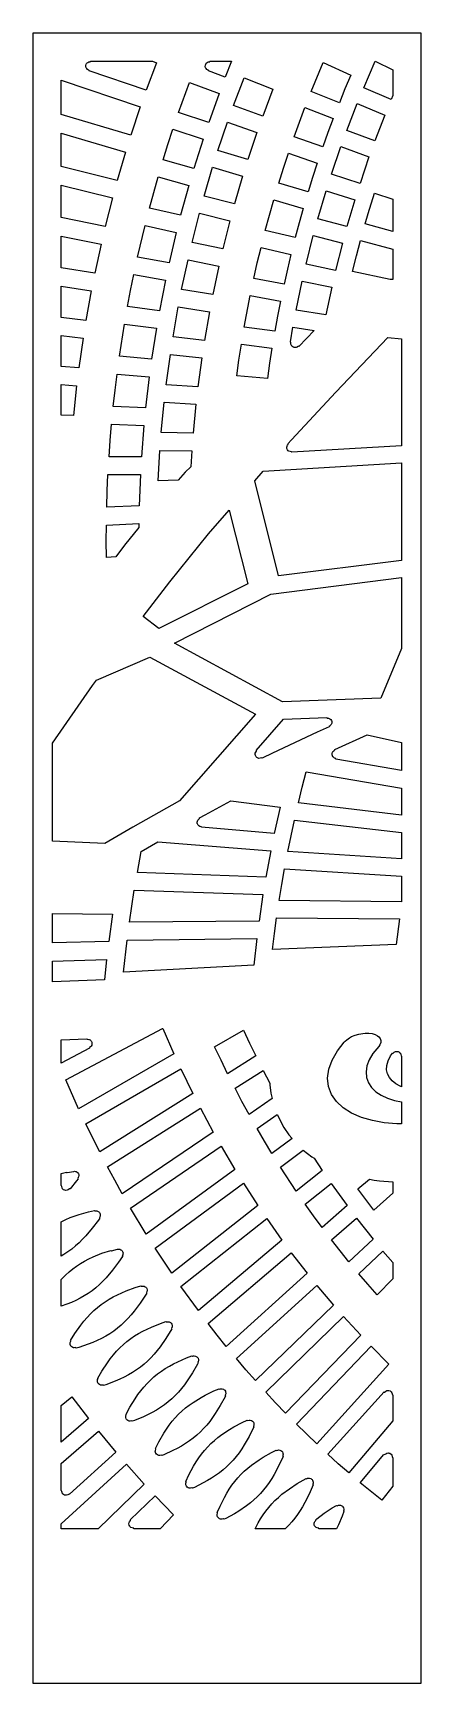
# Model space of a CAD drawing. Extents: x 0 to 400, y 0 to 1700.
import ezdxf

# ---------------------------------------------------------------- set-up
doc = ezdxf.new("R2010")
doc.units = 0
doc.layers.add('CUT', color=1, linetype='CONTINUOUS')
doc.layers.add('OUTLINE', color=7, linetype='CONTINUOUS')

msp = doc.modelspace()

# ---------------------------------------------------------------- linework, layer by layer
at = {"layer": 'CUT'}
for points in [[(55.21, 1668.49), (55.76, 1669.14), (56.42, 1669.68), (57.58, 1670.21), (59.09, 1670.45), (59.28, 1670.59), (59.44, 1671), (123.07, 1671), (127.19, 1669.41), (116.64, 1641.02), (57.79, 1661.08), (57.83, 1661.29), (57.65, 1661.7), (56.29, 1662.42), (55.36, 1663.3), (54.91, 1664.02), (54.6, 1664.82), (54.46, 1665.66), (54.47, 1666.51), (54.8, 1667.74)], [(179.55, 1669.64), (180.72, 1670.21), (182.26, 1670.45), (182.45, 1670.59), (182.61, 1671), (204.79, 1671), (198.23, 1654.46), (180.79, 1661.11), (180.79, 1661.56), (180.66, 1661.75), (179.31, 1662.53), (178.41, 1663.48), (177.98, 1664.23), (177.64, 1665.5), (177.68, 1666.8), (178.11, 1668.04), (178.58, 1668.76)], [(315.8, 1628.22), (286.78, 1639.88), (299.14, 1669.59), (327.54, 1656.6), (321.59, 1642.47)], [(340.98, 1643.66), (352.9, 1670.96), (371, 1662.15), (371, 1635.72), (369.22, 1631.49)], [(110.58, 1623.77), (101, 1594.87), (29, 1616.1), (29, 1651.31)], [(181.13, 1607.86), (150.12, 1618.09), (161.35, 1649.17), (191.83, 1637.65)], [(247.21, 1641.98), (236.82, 1614.45), (206.6, 1625.19), (217.53, 1653.97)], [(309.41, 1611.81), (304.01, 1597.34), (298.79, 1582.78), (269.13, 1593), (280.32, 1623.4)], [(352.33, 1588.73), (323.45, 1599.51), (334.31, 1627.48), (362.61, 1615.38)], [(165.73, 1560.39), (134.2, 1569.22), (139.14, 1585.09), (144.27, 1600.87), (175.34, 1590.72)], [(221.43, 1569.52), (190.66, 1578.9), (200.54, 1608.25), (230.82, 1597.59)], [(86.95, 1547.99), (29, 1562.46), (29, 1596.74), (95.53, 1577.34)], [(337.11, 1545.06), (307.65, 1554.4), (317.41, 1582.97), (346.35, 1572.26)], [(293.04, 1566.02), (288.21, 1551.26), (283.57, 1536.41), (253.36, 1545.16), (258.25, 1560.71), (263.33, 1576.17)], [(152.11, 1512.15), (120.09, 1519.56), (124.44, 1535.67), (128.99, 1551.71), (160.58, 1542.96)], [(207.68, 1523.83), (176.43, 1531.82), (185.22, 1561.66), (216.04, 1552.36)], [(74.51, 1500.47), (29, 1509.82), (29, 1543.29), (82.08, 1530.21)], [(323.63, 1500.57), (293.66, 1508.44), (302.28, 1537.53), (331.79, 1528.26)], [(345.47, 1513.88), (351.97, 1534.92), (371, 1528.66), (371, 1495.52), (342.37, 1503.29)], [(195.64, 1477.48), (163.95, 1484.05), (171.63, 1514.31), (202.94, 1506.41)], [(243.77, 1512.29), (248.23, 1528.02), (278.5, 1519.34), (274.26, 1504.32), (270.22, 1489.23), (239.51, 1496.48)], [(140.29, 1463.25), (107.86, 1469.2), (115.54, 1501.78), (147.61, 1494.47)], [(29, 1458.03), (29, 1490.82), (70.27, 1482.47), (63.74, 1452.4)], [(235.08, 1479.06), (265.83, 1471.9), (262.2, 1456.66), (258.77, 1441.37), (227.63, 1447.07), (231.25, 1463.1)], [(311.92, 1455.39), (281.51, 1461.76), (288.95, 1491.29), (318.98, 1483.5)], [(333.42, 1470.26), (337.63, 1486.31), (371, 1477.36), (371, 1445.92), (368.21, 1445.9), (329.44, 1454.13)], [(185.32, 1430.57), (153.26, 1435.69), (159.8, 1466.31), (191.54, 1459.83)], [(136.46, 1445.36), (130.32, 1413.82), (97.55, 1418.29), (100.66, 1434.78), (103.98, 1451.22)], [(29, 1439.16), (60.13, 1434.22), (54.65, 1403.88), (29, 1406.93)], [(217.79, 1397.09), (223.92, 1429.44), (255.09, 1423.82), (252.08, 1408.41), (249.28, 1392.95)], [(302.04, 1409.63), (271.24, 1414.47), (277.5, 1444.37), (307.96, 1438.08)], [(176.77, 1383.2), (144.4, 1386.86), (149.79, 1417.77), (181.88, 1412.74)], [(89.17, 1366.93), (94.35, 1400.13), (127.17, 1395.76), (122.24, 1363.96)], [(265.96, 1379.25), (265.84, 1380.11), (265.89, 1381.23), (265.61, 1381.59), (265.4, 1381.66), (267.94, 1396.89), (289.73, 1393.53), (274.19, 1377.15), (273.77, 1377.32), (273.55, 1377.28), (272.41, 1376.43), (271.21, 1375.96), (269.93, 1375.86), (269.09, 1376.01), (267.9, 1376.52), (266.92, 1377.35), (266.42, 1378.06)], [(29, 1388.18), (51.68, 1385.55), (47.29, 1355.01), (29, 1356.41)], [(246.32, 1375.24), (243.94, 1359.69), (241.77, 1344.11), (210, 1346.66), (212.29, 1362.99), (214.8, 1379.28)], [(262.53, 1275.54), (262.93, 1276.1), (262.96, 1276.33), (262.76, 1276.73), (266.38, 1280.76), (312.1, 1330.04), (365.74, 1386.15), (380, 1385.04), (380, 1274.5), (266.97, 1267.98), (266.92, 1268.2), (266.59, 1268.51), (265.04, 1268.66), (263.84, 1269.15), (263.15, 1269.66), (262.32, 1270.66), (261.82, 1271.84), (261.68, 1273.13), (261.93, 1274.4)], [(141.61, 1368.79), (174, 1365.23), (170.01, 1335.49), (137.4, 1337.67)], [(116.06, 1313.79), (82.78, 1315.25), (84.63, 1331.96), (86.68, 1348.64), (119.77, 1345.77)], [(29, 1306.32), (29, 1337.75), (44.97, 1336.58), (41.66, 1305.88)], [(167.93, 1317.42), (165.06, 1287.55), (132.29, 1288.24), (135.3, 1319.49)], [(78.39, 1263.37), (79.59, 1280.13), (80.99, 1296.88), (114.29, 1295.52), (111.81, 1263.43)], [(163.67, 1269.42), (162.65, 1253.15), (156.81, 1247.6), (149.56, 1239.19), (129.07, 1238.68), (130.88, 1270.01)], [(109.5, 1213.01), (76.01, 1211.42), (76.55, 1228.19), (77.31, 1244.96), (110.74, 1245.13)], [(228.54, 1238.62), (237.31, 1248.39), (380, 1257.06), (380, 1156.44), (253.06, 1140.84)], [(221.38, 1132.61), (129.75, 1086.39), (113.75, 1098.78), (141.07, 1134.57), (181.06, 1183.84), (202.26, 1208.42)], [(75.54, 1176.27), (75.65, 1193.02), (109.14, 1194.71), (109.1, 1190.39), (94.49, 1172.39), (85.33, 1160.44), (75.65, 1159.54)], [(380, 1138.95), (380, 1065.94), (358.56, 1014.63), (257.17, 1010.87), (145.8, 1071.47), (245.1, 1121.95)], [(20, 867.39), (20, 968.45), (61.43, 1027.7), (65.51, 1033.31), (120.4, 1057.05), (229.23, 998.35), (150.95, 908.83), (102.83, 881.75), (73.93, 864.78)], [(229.19, 958.01), (229.65, 959.21), (230.27, 960.14), (230.3, 960.37), (230.09, 960.77), (258.08, 992.96), (302.92, 994.76), (303.08, 994.37), (303.27, 994.24), (304.75, 994.05), (305.94, 993.54), (306.93, 992.7), (307.64, 991.62), (307.93, 990.8), (308.04, 989.95), (307.98, 989.08), (307.76, 988.24), (307.38, 987.47), (306.85, 986.78), (306.2, 986.21), (305.3, 985.64), (305.19, 985.44), (305.21, 985.01), (293.09, 979.54), (246.86, 958.06), (236.21, 952.81), (236.09, 952.99), (235.66, 953.15), (234.19, 952.69), (232.9, 952.67), (232.06, 952.86), (230.91, 953.45), (229.98, 954.35), (229.35, 955.48), (229.08, 956.73)], [(309.16, 959.6), (310.06, 960.5), (310.93, 961.06), (311.07, 961.49), (311.01, 961.69), (344.5, 977.01), (380, 968.95), (380, 940.15), (312.36, 951.93), (312.36, 952.14), (312.12, 952.52), (310.7, 953.02), (309.65, 953.75), (309.09, 954.39), (308.66, 955.14), (308.31, 956.37), (308.32, 957.65), (308.71, 958.87)], [(277.6, 922.84), (281.76, 938.81), (380, 922.02), (380, 894.14), (273.65, 906.82)], [(169.98, 889.01), (170.81, 889.99), (171.71, 890.65), (171.8, 890.86), (171.74, 891.29), (177.61, 894.63), (204.02, 908.82), (254.82, 902.31), (248.79, 875.35), (173.83, 881.62), (173.7, 882.04), (173.53, 882.19), (172.07, 882.56), (170.96, 883.2), (170.34, 883.8), (169.86, 884.5), (169.5, 885.29), (169.4, 885.7), (169.3, 886.98), (169.45, 887.83)], [(380, 849.08), (262.72, 856.76), (266.01, 872.91), (269.52, 889.03), (380, 876.21)], [(111.58, 856.68), (128.66, 866.8), (245.12, 857.41), (240.07, 830.28), (107.58, 835.17)], [(256.47, 822.61), (259.32, 838.83), (380, 831.31), (380, 804.77), (253.84, 806.37)], [(99.39, 783.77), (104.42, 816.73), (237.05, 812.25), (232.99, 785.02)], [(81.93, 792.2), (78.08, 764), (20, 762.46), (20, 792.91)], [(249.01, 772.08), (251.18, 788.36), (377.78, 787.16), (374.52, 760.83), (247.06, 755.8)], [(227.57, 739.66), (93.14, 732.26), (96.92, 765.28), (230.63, 766.94)], [(20, 722.49), (20, 743.78), (75.85, 745.44), (73.66, 724.56)], [(60.53, 657.19), (59.87, 656.05), (59.24, 655.43), (58.35, 654.81), (58.24, 654.6), (58.29, 654.16), (29, 638.69), (29, 662.79), (55.67, 663.82), (55.84, 663.42), (56.03, 663.29), (57.59, 663.09), (58.02, 662.96), (58.8, 662.57), (59.48, 662.03), (60.06, 661.36), (60.3, 661), (60.65, 660.18), (60.83, 659.33), (60.78, 658.02)], [(145.3, 648.36), (47.04, 591.73), (33.76, 621.39), (133.5, 674.39), (133.88, 674.41)], [(216.99, 672.73), (223.31, 659.32), (229.78, 646.05), (200.64, 627.75), (193.85, 641.58), (187.23, 655.55)], [(352.73, 668.15), (355.22, 666.88), (356.52, 665.83), (357.9, 664.02), (358.54, 661.98), (358.41, 659.78), (357.52, 657.51), (356.35, 655.79), (350.48, 648.64), (346.66, 642.22), (344.28, 635.89), (343.36, 629.76), (343.86, 623.93), (345.75, 618.51), (348.94, 613.59), (353.35, 609.25), (358.85, 605.54), (365.31, 602.52), (372.58, 600.22), (380, 598.76), (380, 576.16), (375.15, 576.14), (362.12, 577.2), (349.83, 579.4), (338.54, 582.73), (328.48, 587.17), (319.88, 592.65), (312.95, 599.11), (307.87, 606.43), (304.77, 614.51), (303.76, 623.21), (304.91, 632.36), (308.25, 641.8), (313.74, 651.36), (320.65, 660.09), (321.81, 661.36), (323.41, 662.79), (326.3, 664.76), (328.5, 665.93), (332.09, 667.43), (335.94, 668.56), (339.87, 669.28), (342.48, 669.51), (346.24, 669.5), (349.7, 669.04)], [(377.14, 650.25), (377.84, 649.76), (378.68, 648.81), (379.22, 647.65), (379.45, 646.15), (379.59, 645.96), (380, 645.8), (380, 614.37), (378.52, 614.9), (374.02, 617.31), (370.27, 620.25), (367.38, 623.68), (365.45, 627.55), (364.55, 631.8), (364.75, 636.36), (366.08, 641.14), (368.56, 646.06), (370.67, 648.95), (371.09, 648.83), (371.3, 648.9), (372.33, 649.9), (373.06, 650.35), (373.84, 650.65), (375.11, 650.8), (376.36, 650.58)], [(164.87, 607.36), (68.78, 547.18), (61.54, 561.51), (54.47, 575.99), (152.49, 632.81)], [(222.74, 585.85), (215.44, 599.21), (208.29, 612.73), (237.35, 631.08), (244.17, 618.09), (244.16, 616.3), (245.17, 607.61), (246.51, 602.12)], [(76.76, 531.93), (172.59, 592.26), (185.85, 567.58), (92.07, 504.04), (84.33, 517.9)], [(258.58, 572.22), (263.66, 564.89), (267.15, 560.87), (246.37, 545.43), (238.58, 558.31), (230.94, 571.35), (251.61, 585.57)], [(116.83, 462.35), (100.57, 489.28), (194.08, 552.97), (208.18, 529.11)], [(255.1, 531.48), (278.65, 549.06), (287.61, 542.07), (289.97, 540.57), (298.23, 528.09), (271.47, 506.58)], [(29.62, 511.48), (29.55, 512.15), (29.41, 512.34), (29, 512.5), (29, 525.05), (34.43, 526.31), (34.67, 525.94), (35.12, 525.85), (41.99, 527.14), (42.84, 527.22), (43.69, 527.13), (44.5, 526.89), (45.59, 526.23), (46.19, 525.64), (46.86, 524.55), (47.11, 523.74), (47.21, 522.91), (47.05, 521.64), (46.74, 520.86), (46.23, 519.95), (46.22, 519.72), (46.44, 519.35), (45.03, 517.5), (38.17, 509.08), (37.76, 509.23), (37.53, 509.18), (36.36, 508.19), (35.2, 507.67), (33.93, 507.5), (32.67, 507.71), (31.52, 508.27), (30.58, 509.13), (29.92, 510.24)], [(231.79, 492), (143.01, 422.2), (125.84, 448.13), (216.9, 515.01)], [(289.26, 481.2), (280.7, 493.2), (307.37, 514.74), (315.54, 503.2), (323.84, 491.82), (297.96, 469.36)], [(371, 516.31), (371, 504.81), (351.33, 487.09), (334.91, 508.99), (346.82, 518.98), (351.54, 518.14), (357.26, 517.39)], [(69.29, 483.18), (69.42, 481.92), (69.3, 481.08), (69.02, 480.28), (68.54, 479.37), (68.54, 479.14), (68.78, 478.77), (67.51, 476.99), (61.17, 468.67), (54.54, 460.82), (51.08, 457.12), (47.51, 453.6), (43.82, 450.27), (40.01, 447.15), (36.05, 444.24), (31.96, 441.55), (29, 439.82), (29, 475.25), (33.7, 477.53), (38.2, 479.44), (47.5, 482.73), (57.1, 485.43), (63.33, 486.85), (63.42, 486.65), (63.79, 486.39), (64.89, 486.5), (65.73, 486.44), (66.56, 486.23), (67.31, 485.85), (67.99, 485.34), (68.56, 484.72), (69, 483.98)], [(170.52, 383.64), (152.49, 408.53), (240.99, 478.43), (256.63, 456.31)], [(333.46, 479.05), (350.73, 457.18), (325.76, 433.83), (307.66, 456.57)], [(90.59, 446.46), (91.28, 445.97), (91.88, 445.35), (92.34, 444.63), (92.65, 443.83), (92.8, 443), (92.79, 442.15), (92.62, 441.31), (92.05, 440.04), (92.15, 439.6), (92.3, 439.46), (88.27, 433.51), (82.08, 425.23), (75.53, 417.5), (72.09, 413.88), (68.52, 410.45), (64.81, 407.21), (60.97, 404.18), (56.97, 401.37), (52.84, 398.76), (48.56, 396.37), (44.14, 394.18), (39.58, 392.18), (34.9, 390.36), (29, 388.37), (29, 415.56), (33.48, 420.16), (37.17, 423.52), (40.98, 426.66), (44.92, 429.58), (49, 432.27), (53.2, 434.75), (57.52, 437.01), (61.95, 439.08), (71.12, 442.69), (80.17, 445.59), (80.44, 445.24), (80.89, 445.18), (87.28, 446.88), (88.13, 447.02), (89.4, 446.91)], [(282.64, 422.09), (199.3, 346.73), (189.81, 358.54), (180.45, 370.54), (266.27, 443.28)], [(360.79, 445.02), (371, 433.09), (371, 416.36), (354.78, 400.05), (345.28, 410.76), (335.91, 421.66)], [(116.32, 407.71), (116.87, 407.06), (117.29, 406.31), (117.62, 405.08), (117.64, 404.22), (117.49, 403.38), (116.94, 402.06), (116.95, 401.83), (117.21, 401.48), (110.49, 391.33), (104.42, 383.15), (101.22, 379.27), (97.91, 375.57), (94.46, 372.03), (90.87, 368.69), (87.13, 365.55), (83.25, 362.62), (79.2, 359.88), (75.01, 357.35), (70.68, 355.01), (66.2, 352.86), (61.59, 350.89), (56.87, 349.07), (47.11, 345.83), (44.54, 345.12), (44.27, 345.47), (44.05, 345.55), (42.52, 345.38), (41.65, 345.49), (41.23, 345.62), (40.05, 346.23), (39.12, 347.16), (38.66, 347.91), (38.5, 348.32), (38.25, 349.61), (38.3, 350.48), (38.4, 350.91), (39.01, 352.36), (39, 352.59), (38.74, 352.95), (43.23, 360.08), (49.28, 368.68), (52.47, 372.73), (55.77, 376.6), (59.2, 380.28), (62.76, 383.74), (66.46, 387), (70.3, 390.03), (74.27, 392.85), (78.38, 395.46), (82.61, 397.87), (86.97, 400.08), (91.43, 402.12), (95.99, 404.01), (105.36, 407.38), (111.22, 409.17), (111.49, 408.82), (111.71, 408.75), (113.23, 408.96), (114.49, 408.78), (115.65, 408.25)], [(209.66, 334.21), (292.7, 409.62), (309.75, 389.38), (229.27, 311.51), (219.4, 322.77)], [(250.13, 288.72), (240.02, 299.6), (320.2, 377.49), (337.89, 358.22), (260.35, 278.03)], [(140.25, 372.11), (141.06, 371.82), (141.79, 371.38), (142.43, 370.8), (143.14, 369.74), (143.43, 368.93), (143.56, 367.66), (143.44, 366.81), (142.9, 365.41), (142.93, 365.18), (143.2, 364.84), (136.95, 354.77), (131.15, 346.45), (128.1, 342.5), (124.91, 338.7), (121.59, 335.08), (118.12, 331.65), (114.49, 328.4), (110.71, 325.35), (106.77, 322.49), (102.68, 319.82), (98.43, 317.35), (94.04, 315.05), (89.51, 312.92), (84.85, 310.95), (75.23, 307.37), (72.82, 306.6), (72.55, 306.94), (72.34, 307.01), (70.84, 306.8), (69.58, 306.96), (68.42, 307.47), (67.46, 308.3), (67.19, 308.62), (66.77, 309.36), (66.48, 310.15), (66.41, 310.57), (66.4, 311.84), (66.61, 312.66), (67.05, 313.67), (66.92, 314.11), (66.75, 314.24), (70.9, 321.3), (76.65, 330.02), (79.69, 334.15), (82.86, 338.1), (86.15, 341.86), (89.59, 345.42), (93.18, 348.78), (96.9, 351.93), (100.77, 354.87), (104.79, 357.61), (108.93, 360.15), (113.2, 362.51), (117.59, 364.7), (122.07, 366.73), (131.3, 370.43), (137.03, 372.4), (137.3, 372.07), (137.52, 372), (138.98, 372.25)], [(271.48, 266.73), (348.71, 346.92), (366.99, 328.65), (292.47, 246.32)], [(168.36, 336.42), (169.06, 335.92), (169.66, 335.31), (170.13, 334.59), (170.54, 333.38), (170.58, 332.1), (170.41, 331.26), (170.05, 330.33), (170.19, 329.9), (170.37, 329.77), (169.68, 328.51), (164.51, 319.67), (159, 311.23), (156.08, 307.21), (153.03, 303.34), (149.84, 299.64), (146.49, 296.11), (142.98, 292.76), (139.31, 289.6), (135.48, 286.63), (131.48, 283.84), (127.33, 281.23), (123.02, 278.79), (118.58, 276.51), (114.01, 274.38), (104.53, 270.48), (102.28, 269.68), (101.98, 270.02), (101.76, 270.08), (100.28, 269.8), (99.02, 269.91), (97.84, 270.39), (96.85, 271.18), (96.56, 271.5), (96.12, 272.22), (95.72, 273.42), (95.68, 274.69), (95.85, 275.52), (96.2, 276.43), (96.06, 276.86), (95.89, 276.99), (99.76, 284.06), (105.2, 292.89), (108.1, 297.09), (111.13, 301.12), (114.29, 304.96), (117.6, 308.61), (121.07, 312.07), (124.68, 315.32), (128.44, 318.37), (132.35, 321.23), (136.4, 323.9), (140.58, 326.4), (144.88, 328.73), (149.29, 330.92), (158.38, 334.93), (163.86, 337.04), (163.97, 336.85), (164.38, 336.65), (165.46, 336.92), (166.31, 336.98), (167.58, 336.76)], [(29, 285.89), (39.95, 294.77), (57.18, 272.39), (29, 248.23)], [(196.32, 302.69), (197.05, 302.22), (197.66, 301.62), (198.34, 300.53), (198.6, 299.71), (198.7, 298.86), (198.63, 298.01), (198.18, 296.58), (198.22, 296.35), (198.51, 296.03), (197.99, 295.01), (193.12, 286.08), (187.91, 277.54), (185.13, 273.45), (182.21, 269.51), (179.14, 265.73), (175.92, 262.12), (172.53, 258.68), (168.98, 255.42), (165.25, 252.34), (161.36, 249.43), (157.31, 246.69), (153.1, 244.12), (148.74, 241.7), (144.25, 239.42), (134.94, 235.21), (132.82, 234.37), (132.71, 234.56), (132.3, 234.75), (130.84, 234.43), (129.57, 234.5), (128.37, 234.94), (127.35, 235.7), (126.59, 236.72), (126.4, 237.09), (126.16, 237.91), (126.06, 238.76), (126.13, 239.6), (126.6, 241.07), (126.44, 241.49), (126.27, 241.61), (129.74, 248.42), (134.88, 257.35), (137.63, 261.6), (140.51, 265.7), (143.54, 269.61), (146.72, 273.35), (150.06, 276.89), (153.56, 280.24), (157.21, 283.4), (161.02, 286.37), (164.97, 289.17), (173.27, 294.26), (177.59, 296.59), (186.52, 300.91), (191.8, 303.15), (191.92, 302.96), (192.33, 302.78), (193.4, 303.08), (194.26, 303.18), (195.11, 303.1)], [(370.32, 297.85), (370.45, 296.76), (370.59, 296.57), (371, 296.41), (371, 270.04), (325.54, 216.42), (314.69, 225.94), (303.93, 235.65), (361.89, 299.92), (362.07, 299.8), (362.52, 299.81), (363.7, 300.77), (364.87, 301.26), (366.13, 301.41), (366.97, 301.3), (368.15, 300.85), (369.16, 300.07), (369.9, 299.05)], [(29.62, 197.37), (29.55, 198.04), (29.41, 198.23), (29, 198.39), (29, 226.08), (67.62, 259.34), (85.47, 237.84), (37.8, 194.49), (37.63, 194.63), (37.18, 194.66), (35.91, 193.83), (34.71, 193.44), (33.86, 193.39), (32.62, 193.61), (31.48, 194.18), (30.56, 195.05), (29.93, 196.14)], [(226.33, 269.75), (226.92, 269.11), (227.15, 268.75), (227.65, 267.57), (227.77, 266.71), (227.74, 265.86), (227.31, 264.37), (227.48, 263.95), (227.66, 263.83), (222.72, 254.03), (217.8, 245.39), (215.16, 241.26), (212.38, 237.26), (209.44, 233.41), (206.35, 229.72), (203.08, 226.19), (199.65, 222.84), (196.04, 219.65), (192.25, 216.64), (188.3, 213.78), (184.19, 211.08), (179.92, 208.52), (175.52, 206.1), (166.38, 201.58), (164.43, 200.73), (164.12, 201.04), (163.89, 201.09), (162.41, 200.71), (161.14, 200.73), (159.92, 201.13), (158.87, 201.86), (158.08, 202.85), (157.6, 204.04), (157.48, 204.88), (157.53, 205.73), (157.9, 207.05), (157.86, 207.28), (157.55, 207.61), (160.77, 214.42), (165.6, 223.42), (168.21, 227.73), (170.95, 231.88), (173.84, 235.86), (176.89, 239.66), (180.1, 243.29), (183.48, 246.73), (187.02, 249.99), (190.72, 253.08), (194.56, 255.99), (202.67, 261.34), (206.9, 263.8), (215.66, 268.41), (220.73, 270.77), (221.05, 270.46), (221.28, 270.42), (222.76, 270.85), (224.04, 270.84), (225.27, 270.46)], [(256.6, 238.79), (257.13, 238.12), (257.66, 236.94), (257.82, 235.66), (257.71, 234.8), (257.45, 233.82), (257.5, 233.6), (257.81, 233.3), (253.24, 223.55), (248.61, 214.84), (246.11, 210.65), (243.47, 206.6), (240.67, 202.69), (237.7, 198.93), (234.57, 195.33), (231.25, 191.89), (227.75, 188.61), (224.08, 185.48), (220.23, 182.51), (212.06, 177.01), (207.75, 174.44), (198.79, 169.64), (196.93, 168.75), (196.61, 169.05), (196.38, 169.09), (194.99, 168.68), (194.13, 168.63), (193.29, 168.75), (192.1, 169.22), (191.09, 170.02), (190.37, 171.06), (189.96, 172.28), (189.94, 173.56), (190.32, 175.04), (190.14, 175.46), (189.95, 175.58), (192.79, 182.08), (197.31, 191.15), (199.77, 195.49), (202.37, 199.69), (205.12, 203.73), (208.04, 207.6), (211.12, 211.3), (214.38, 214.83), (217.8, 218.19), (221.38, 221.37), (225.12, 224.39), (233.03, 229.98), (237.17, 232.58), (245.75, 237.46), (250.67, 239.96), (250.79, 239.79), (251.22, 239.63), (252.23, 239.98), (253.09, 240.14), (254.37, 240.04), (255.58, 239.59)], [(96.28, 225.32), (114.74, 204.74), (67.28, 159), (29, 159), (29, 163.87)], [(370.32, 233.43), (370.45, 232.33), (370.59, 232.14), (371, 231.98), (371, 202.84), (359.5, 188.35), (337.33, 206.39), (361.8, 235.36), (361.99, 235.25), (362.44, 235.27), (363.6, 236.27), (364.77, 236.8), (366.04, 236.98), (366.89, 236.89), (367.7, 236.64), (368.09, 236.44), (369.13, 235.68), (369.89, 234.64)], [(285.15, 211.01), (286.37, 210.59), (287.09, 210.13), (287.71, 209.53), (288.21, 208.82), (288.55, 208.03), (288.76, 206.76), (288.69, 205.89), (288.41, 204.82), (288.47, 204.59), (288.79, 204.29), (284.62, 194.66), (280.28, 185.89), (277.93, 181.67), (275.42, 177.57), (272.76, 173.61), (269.92, 169.79), (266.91, 166.11), (263.72, 162.59), (260.34, 159.22), (260.1, 159), (229.2, 159), (232.24, 164.92), (234.7, 169.16), (237.31, 173.25), (240.1, 177.19), (243.05, 180.96), (246.18, 184.56), (249.48, 188), (252.95, 191.28), (256.58, 194.4), (264.28, 200.22), (272.47, 205.56), (281.51, 210.82), (281.66, 210.64), (282.09, 210.5), (283.01, 210.87), (283.85, 211.05)], [(99.51, 166.13), (100.44, 167.38), (100.48, 167.61), (100.31, 168.01), (125.89, 192.76), (144.9, 173.11), (131.07, 159), (103.96, 159), (103.8, 159.41), (103.61, 159.55), (102.08, 159.79), (100.9, 160.35), (100.24, 160.9), (99.68, 161.58), (99.14, 162.76), (98.96, 164.04), (99.16, 165.33)], [(320.28, 178.23), (320.01, 177.13), (320.07, 176.91), (320.4, 176.62), (318.65, 171.92), (314.83, 162.94), (312.95, 159), (294.81, 159), (294.65, 159.41), (294.46, 159.55), (292.94, 159.79), (291.77, 160.33), (290.82, 161.19), (290.34, 161.91), (289.9, 163.11), (289.81, 163.97), (289.89, 164.82), (290.13, 165.64), (290.52, 166.41), (291.53, 167.57), (291.55, 168.02), (291.44, 168.21), (292.54, 169.13), (300.29, 174.93), (308.49, 180.33), (312.87, 182.93), (313, 182.76), (313.44, 182.63), (314.88, 183.21), (316.17, 183.32), (317.03, 183.19), (318.23, 182.69), (318.91, 182.16), (319.49, 181.52), (320.09, 180.36), (320.33, 179.09)]]:
    msp.add_lwpolyline(points, close=True, dxfattribs=at)
at = {"layer": 'OUTLINE'}
msp.add_lwpolyline([(0, 0), (400, 0), (400, 1700), (0, 1700)], close=True, dxfattribs=at)

doc.saveas('drawing.dxf')
